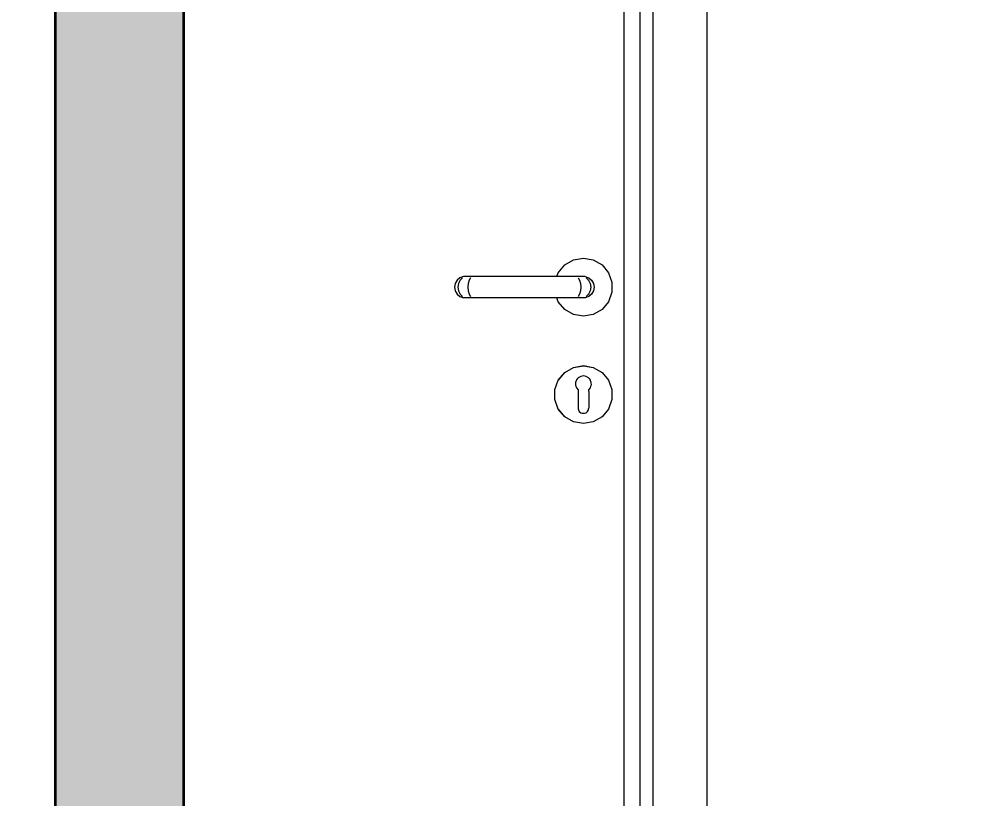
# Model space of a CAD drawing. Header units: millimetres. Extents: x -15634 to 67596, y -3027 to 55843.
# Drawn here: x 3741 to 4643, y 15620 to 16345 of the extents above; entities that cross this region are included whole.
import ezdxf

# ---------------------------------------------------------------- set-up
doc = ezdxf.new("R2010")
doc.units = ezdxf.units.MM
doc.header["$MEASUREMENT"] = 0
doc.set_wipeout_variables(frame=1)
doc.linetypes.add('Wipeout_Contour', pattern=[1000, 0, -1000])
doc.layers.add('Dimensioning - General', color=7, linetype='Continuous')
doc.layers.add('Structural - Bearing', color=7, linetype='Continuous')
for name, color, linetype, lineweight, true_color in [('Dimensioning - General_Pen_No__61', 7, 'Continuous', 20, 0x6a6a6a), ('Dimensioning - General_Pen_No__88', 7, 'Continuous', 20, 0xfd4435), ('Structural - Bearing_Pen_No__82', 7, 'Continuous', 20, 0xaaaaaa)]:
    doc.layers.add(name, color=color, linetype=linetype, lineweight=lineweight, true_color=true_color)
for name, color, linetype, lineweight in [('Structural - Bearing_Pen_No__1', 7, 'Continuous', 13), ('Structural - Bearing_Pen_No__101', 252, 'Continuous', 13), ('Structural - Bearing_Pen_No__7', 7, 'Continuous', 35)]:
    doc.layers.add(name, color=color, linetype=linetype, lineweight=lineweight)
doc.styles.add('GENERATED_STYLE_6', font='calibril.ttf')
doc.dimstyles.new('GENERATED_STYLE__3', dxfattribs={"dimtxt": 195.999997, "dimasz": 106.4, "dimexe": 0.18, "dimexo": 0.0625, "dimgap": 0.09, "dimtad": 1, "dimdec": 0, "dimlfac": 0.1, "dimzin": 0, "dimdsep": 46, "dimtxsty": 'GENERATED_STYLE_6', "dimblk": 'ARROWHEAD_2', "dimblk1": 'ARROWHEAD_2', "dimblk2": 'ARROWHEAD_2', "dimcen": 0.09, "dimse1": 1, "dimse2": 1, "dimclrd": 256, "dimclre": 256, "dimclrt": 256, "dimadec": 0, "dimazin": 0, "dimtfac": 1, "dimtdec": 4, "dimtmove": 0, "dimatfit": 3, "dimfxl": 1, "dimtolj": 1, "dimtzin": 0, "dimarcsym": 0})

# ---------------------------------------------------------------- blocks, each defined once
blk = doc.blocks.new('*D45')
at = {"layer": 'Dimensioning - General_Pen_No__61', "color": 251, "linetype": 'Continuous', "lineweight": 20, "true_color": 0x6a6a6a, "transparency": 16777216}
for p, q in [((27454.43, 17736.02), (27594.43, 17655.19)), ((27629.43, 17695.6), (27419.43, 17695.6)), ((27524.43, 14995.6), (27524.43, 17695.6)), ((27454.43, 15036.02), (27594.43, 14955.19)), ((27629.43, 14995.6), (27419.43, 14995.6))]:
    blk.add_line(p, q, dxfattribs=at)
at = {"layer": 'Dimensioning - General_Pen_No__88', "color": 20, "lineweight": 20, "true_color": 0xfd4435, "transparency": 16777216, "char_height": 196, "attachment_point": 7, "rotation": 90, "style": 'GENERATED_STYLE_6'}
for s, insert in [('\\A1;{\\pql;\\fCalibri Light|b0|i0|c0|p34;20}', (27485.23, 17337.36)), ('\\A1;{\\pql;\\fCalibri Light|b0|i0|c0|p34;270}', (27485.23, 16107.27))]:
    blk.add_mtext(s, dxfattribs=dict(at, insert=insert))
blk = doc.blocks.new('ARROWHEAD_2')
at = {"color": 0, "linetype": 'Continuous', "lineweight": 0}
for p, q in [((-0.3781, -0.655), (0.3781, 0.655)), ((0, 0), (-1, 0))]:
    blk.add_line(p, q, dxfattribs=at)
blk = doc.blocks.new('*D93')
at = {"layer": 'Dimensioning - General_Pen_No__61', "color": 251, "linetype": 'Continuous', "lineweight": 20, "true_color": 0x6a6a6a, "transparency": 16777216}
for p, q in [((28004.43, 17736.02), (28144.43, 17655.19)), ((28179.43, 17695.6), (27969.43, 17695.6)), ((28074.43, 14995.6), (28074.43, 17695.6)), ((28004.43, 15036.02), (28144.43, 14955.19)), ((28179.43, 14995.6), (27969.43, 14995.6))]:
    blk.add_line(p, q, dxfattribs=at)
at = {"layer": 'Dimensioning - General_Pen_No__88', "color": 20, "lineweight": 20, "true_color": 0xfd4435, "transparency": 16777216, "char_height": 196, "attachment_point": 7, "rotation": 90, "style": 'GENERATED_STYLE_6'}
for s, insert in [('\\A1;{\\pql;\\fCalibri Light|b0|i0|c0|p34;20}', (28035.23, 17337.36)), ('\\A1;{\\pql;\\fCalibri Light|b0|i0|c0|p34;270}', (28035.23, 16107.27))]:
    blk.add_mtext(s, dxfattribs=dict(at, insert=insert))
blk = doc.blocks.new('*D125')
at = {"layer": 'Dimensioning - General_Pen_No__61', "color": 251, "linetype": 'Continuous', "lineweight": 20, "true_color": 0x6a6a6a, "transparency": 16777216}
for p, q in [((28554.43, 17936.02), (28694.43, 17855.19)), ((28729.43, 17895.6), (28519.43, 17895.6)), ((28624.43, 14995.6), (28624.43, 17895.6)), ((28554.43, 15036.02), (28694.43, 14955.19)), ((28729.43, 14995.6), (28519.43, 14995.6))]:
    blk.add_line(p, q, dxfattribs=at)
at = {"layer": 'Dimensioning - General_Pen_No__88', "color": 20, "lineweight": 20, "true_color": 0xfd4435, "transparency": 16777216, "insert": (28585.23, 16207.27), "char_height": 196, "attachment_point": 7, "rotation": 90, "style": 'GENERATED_STYLE_6'}
blk.add_mtext('\\A1;{\\pql;\\fCalibri Light|b0|i0|c0|p34;290}', dxfattribs=at)

msp = doc.modelspace()

# ---------------------------------------------------------------- wipeouts: each hides what was drawn before it
at = {"color": 254, "linetype": 'Wipeout_Contour', "lineweight": 0, "ltscale": 66795.729243}
msp.add_wipeout([(2994.37, 14995.6), (3774.37, 14995.6), (3774.37, 17695.6), (2994.37, 17695.6)], dxfattribs=at).dxf.layer = 'Structural - Bearing'
at = {"color": 254, "linetype": 'Wipeout_Contour', "lineweight": 0, "ltscale": 66831.755575}
msp.add_wipeout([(4319.37, 15095.6), (4331.37, 15095.6), (4331.37, 17182.6), (4319.37, 17170.6)], dxfattribs=at).dxf.layer = 'Structural - Bearing'
at = {"color": 254, "linetype": 'Wipeout_Contour', "lineweight": 0, "ltscale": 449604.546184}
msp.add_wipeout([(4241.66, 16105.45), (4268.1, 16105.45), (4271.37, 16104.26), (4274.03, 16102.03), (4275.76, 16099.02), (4276.37, 16095.6), (4275.76, 16092.18), (4274.03, 16089.18), (4271.37, 16086.94), (4268.1, 16085.76), (4241.66, 16085.76), (4242.98, 16082.1), (4249.01, 16074.92), (4257.13, 16070.23), (4266.37, 16068.6), (4275.6, 16070.23), (4283.72, 16074.92), (4289.75, 16082.1), (4292.96, 16090.92), (4292.96, 16100.29), (4289.75, 16109.1), (4283.72, 16116.29), (4275.6, 16120.98), (4266.37, 16122.6), (4257.13, 16120.98), (4249.01, 16116.29), (4242.98, 16109.1)], dxfattribs=at).dxf.layer = 'Structural - Bearing'
at = {"color": 254, "linetype": 'Wipeout_Contour', "lineweight": 0, "ltscale": 115966.817588}
msp.add_wipeout([(4259.95, 16009.39), (4260.93, 16010.53), (4257.17, 16020.88), (4249.08, 16016.21), (4259, 16004.39), (4258.98, 16004.44), (4259.04, 16007)], dxfattribs=at).dxf.layer = 'Structural - Bearing'
at = {"color": 254, "linetype": 'Wipeout_Contour', "lineweight": 0, "ltscale": 82688.003565}
msp.add_wipeout([(4257.17, 15970.33), (4261.51, 15982.27), (4261.37, 15983.1), (4261.37, 15989.65), (4249.08, 15975)], dxfattribs=at).dxf.layer = 'Structural - Bearing'

# ---------------------------------------------------------------- next in the draw order: linework, layer by layer
at = {"layer": 'Structural - Bearing_Pen_No__1', "color": 7, "linetype": 'Continuous', "lineweight": 13}
msp.add_line((3774.37, 14995.6), (3774.37, 17895.6), dxfattribs=at)

# ---------------------------------------------------------------- next in the draw order: wipeouts: each hides what was drawn before it
at = {"color": 254, "linetype": 'Wipeout_Contour', "lineweight": 0, "ltscale": 66924.21519}
msp.add_wipeout([(4381.37, 15095.6), (4381.37, 17232.6), (4331.37, 17182.6), (4331.37, 15095.6)], dxfattribs=at).dxf.layer = 'Structural - Bearing'
at = {"color": 254, "linetype": 'Wipeout_Contour', "lineweight": 0, "ltscale": 66777.020053}
msp.add_wipeout([(4304.37, 17155.6), (4304.37, 15095.6), (4319.37, 15095.6), (4319.37, 17155.6)], dxfattribs=at).dxf.layer = 'Structural - Bearing'
at = {"color": 254, "linetype": 'Wipeout_Contour', "lineweight": 0, "ltscale": 66643.790632}
msp.add_wipeout([(4265.91, 16105.45), (4268.84, 16104.26), (4271.37, 16104.26), (4268.1, 16105.45)], dxfattribs=at).dxf.layer = 'Structural - Bearing'
at = {"color": 254, "linetype": 'Wipeout_Contour', "lineweight": 0, "ltscale": 66607.546402}
msp.add_wipeout([(4273.32, 16095.6), (4272.78, 16092.18), (4275.76, 16092.18), (4276.37, 16095.6)], dxfattribs=at).dxf.layer = 'Structural - Bearing'
at = {"color": 254, "linetype": 'Wipeout_Contour', "lineweight": 0, "ltscale": 99365.764033}
msp.add_wipeout([(4259.79, 16002.02), (4259, 16004.39), (4249.08, 16016.21), (4243.07, 16009.05), (4261.37, 15998.49), (4261.37, 16000)], dxfattribs=at).dxf.layer = 'Structural - Bearing'

# ---------------------------------------------------------------- next in the draw order: wipeouts: each hides what was drawn before it
at = {"color": 254, "linetype": 'Wipeout_Contour', "lineweight": 0, "ltscale": 66640.055933}
msp.add_wipeout([(4268.84, 16104.26), (4271.23, 16102.03), (4274.03, 16102.03), (4271.37, 16104.26)], dxfattribs=at).dxf.layer = 'Structural - Bearing'
at = {"color": 254, "linetype": 'Wipeout_Contour', "lineweight": 0, "ltscale": 66593.988125}
msp.add_wipeout([(4272.78, 16092.18), (4271.23, 16089.18), (4274.03, 16089.18), (4275.76, 16092.18)], dxfattribs=at).dxf.layer = 'Structural - Bearing'
at = {"color": 254, "linetype": 'Wipeout_Contour', "lineweight": 0, "ltscale": 66294.374455}
msp.add_wipeout([(4249.01, 16016.29), (4249.08, 16016.21), (4257.17, 16020.88), (4257.13, 16020.98)], dxfattribs=at).dxf.layer = 'Structural - Bearing'

# ---------------------------------------------------------------- next in the draw order: wipeouts: each hides what was drawn before it
at = {"color": 254, "linetype": 'Wipeout_Contour', "lineweight": 0, "ltscale": 66632.061479}
msp.add_wipeout([(4271.23, 16102.03), (4272.78, 16099.02), (4275.76, 16099.02), (4274.03, 16102.03)], dxfattribs=at).dxf.layer = 'Structural - Bearing'
at = {"color": 254, "linetype": 'Wipeout_Contour', "lineweight": 0, "ltscale": 66581.722357}
msp.add_wipeout([(4271.23, 16089.18), (4268.84, 16086.94), (4271.37, 16086.94), (4274.03, 16089.18)], dxfattribs=at).dxf.layer = 'Structural - Bearing'
at = {"color": 254, "linetype": 'Wipeout_Contour', "lineweight": 0, "ltscale": 99435.60059}
msp.add_wipeout([(4261.62, 16011.33), (4263.85, 16012.59), (4266.37, 16013.03), (4266.37, 16022.5), (4257.17, 16020.88), (4260.93, 16010.53)], dxfattribs=at).dxf.layer = 'Structural - Bearing'

# ---------------------------------------------------------------- next in the draw order: wipeouts: each hides what was drawn before it
at = {"color": 254, "linetype": 'Wipeout_Contour', "lineweight": 0, "ltscale": 66639.137406}
msp.add_wipeout([(4265.91, 16105.45), (4259.77, 16105.45), (4261.46, 16104.26), (4268.84, 16104.26)], dxfattribs=at).dxf.layer = 'Structural - Bearing'
at = {"color": 254, "linetype": 'Wipeout_Contour', "lineweight": 0, "ltscale": 66620.76892}
msp.add_wipeout([(4272.78, 16099.02), (4273.32, 16095.6), (4276.37, 16095.6), (4275.76, 16099.02)], dxfattribs=at).dxf.layer = 'Structural - Bearing'
at = {"color": 254, "linetype": 'Wipeout_Contour', "lineweight": 0, "ltscale": 66572.230911}
msp.add_wipeout([(4268.84, 16086.94), (4265.91, 16085.76), (4268.1, 16085.76), (4271.37, 16086.94)], dxfattribs=at).dxf.layer = 'Structural - Bearing'
at = {"color": 254, "linetype": 'Wipeout_Contour', "lineweight": 0, "ltscale": 66315.461132}
msp.add_wipeout([(4257.13, 16020.98), (4257.17, 16020.88), (4266.37, 16022.5), (4266.37, 16022.6)], dxfattribs=at).dxf.layer = 'Structural - Bearing'
at = {"color": 254, "linetype": 'Wipeout_Contour', "lineweight": 0, "ltscale": 66224.407832}
msp.add_wipeout([(4261.37, 15996.49), (4261.37, 15998.49), (4243.07, 16009.05), (4239.88, 16000.28)], dxfattribs=at).dxf.layer = 'Structural - Bearing'

# ---------------------------------------------------------------- next in the draw order: wipeouts: each hides what was drawn before it
at = {"color": 254, "linetype": 'Wipeout_Contour', "lineweight": 0, "ltscale": 66634.661775}
msp.add_wipeout([(4268.84, 16104.26), (4261.46, 16104.26), (4262.83, 16102.03), (4271.23, 16102.03)], dxfattribs=at).dxf.layer = 'Structural - Bearing'
at = {"color": 254, "linetype": 'Wipeout_Contour', "lineweight": 0, "ltscale": 66601.301914}
msp.add_wipeout([(4273.32, 16095.6), (4264.04, 16095.6), (4263.73, 16092.18), (4272.78, 16092.18)], dxfattribs=at).dxf.layer = 'Structural - Bearing'
at = {"color": 254, "linetype": 'Wipeout_Contour', "lineweight": 0, "ltscale": 99447.194348}
msp.add_wipeout([(4268.89, 16012.59), (4271.11, 16011.33), (4271.8, 16010.53), (4275.57, 16020.88), (4266.37, 16022.5), (4266.37, 16013.03)], dxfattribs=at).dxf.layer = 'Structural - Bearing'
at = {"color": 254, "linetype": 'Wipeout_Contour', "lineweight": 0, "ltscale": 66264.223261}
msp.add_wipeout([(4242.98, 16009.1), (4243.07, 16009.05), (4249.08, 16016.21), (4249.01, 16016.29)], dxfattribs=at).dxf.layer = 'Structural - Bearing'
at = {"color": 254, "linetype": 'Wipeout_Contour', "lineweight": 0, "ltscale": 66164.8452}
msp.add_wipeout([(4261.37, 15989.65), (4261.37, 15992.72), (4243.07, 15982.15), (4249.08, 15975)], dxfattribs=at).dxf.layer = 'Structural - Bearing'

# ---------------------------------------------------------------- next in the draw order: wipeouts: each hides what was drawn before it
at = {"color": 254, "linetype": 'Wipeout_Contour', "lineweight": 0, "ltscale": 66626.114945}
msp.add_wipeout([(4271.23, 16102.03), (4262.83, 16102.03), (4263.73, 16099.02), (4272.78, 16099.02)], dxfattribs=at).dxf.layer = 'Structural - Bearing'
at = {"color": 254, "linetype": 'Wipeout_Contour', "lineweight": 0, "ltscale": 66588.038222}
msp.add_wipeout([(4272.78, 16092.18), (4263.73, 16092.18), (4262.83, 16089.18), (4271.23, 16089.18)], dxfattribs=at).dxf.layer = 'Structural - Bearing'
at = {"color": 254, "linetype": 'Wipeout_Contour', "lineweight": 0, "ltscale": 66324.950762}
msp.add_wipeout([(4266.37, 16022.6), (4266.37, 16022.5), (4275.57, 16020.88), (4275.6, 16020.98)], dxfattribs=at).dxf.layer = 'Structural - Bearing'
at = {"color": 254, "linetype": 'Wipeout_Contour', "lineweight": 0, "ltscale": 66183.135601}
msp.add_wipeout([(4261.37, 15992.72), (4261.37, 15994.72), (4239.88, 15990.93), (4243.07, 15982.15)], dxfattribs=at).dxf.layer = 'Structural - Bearing'

# ---------------------------------------------------------------- next in the draw order: wipeouts: each hides what was drawn before it
at = {"color": 254, "linetype": 'Wipeout_Contour', "lineweight": 0, "ltscale": 66631.174173}
msp.add_wipeout([(4259.77, 16105.45), (4251.6, 16105.45), (4252.03, 16104.26), (4261.46, 16104.26)], dxfattribs=at).dxf.layer = 'Structural - Bearing'
at = {"color": 254, "linetype": 'Wipeout_Contour', "lineweight": 0, "ltscale": 66614.52566}
msp.add_wipeout([(4272.78, 16099.02), (4263.73, 16099.02), (4264.04, 16095.6), (4273.32, 16095.6)], dxfattribs=at).dxf.layer = 'Structural - Bearing'
at = {"color": 254, "linetype": 'Wipeout_Contour', "lineweight": 0, "ltscale": 66576.323506}
msp.add_wipeout([(4271.23, 16089.18), (4262.83, 16089.18), (4261.46, 16086.94), (4268.84, 16086.94)], dxfattribs=at).dxf.layer = 'Structural - Bearing'
at = {"color": 254, "linetype": 'Wipeout_Contour', "lineweight": 0, "ltscale": 115998.765141}
msp.add_wipeout([(4272.78, 16009.39), (4273.7, 16007), (4273.76, 16004.44), (4273.74, 16004.39), (4283.66, 16016.21), (4275.57, 16020.88), (4271.8, 16010.53)], dxfattribs=at).dxf.layer = 'Structural - Bearing'
at = {"color": 254, "linetype": 'Wipeout_Contour', "lineweight": 0, "ltscale": 66202.990567}
msp.add_wipeout([(4261.37, 15994.72), (4261.37, 15996.49), (4239.88, 16000.28), (4239.88, 15990.93)], dxfattribs=at).dxf.layer = 'Structural - Bearing'
at = {"color": 254, "linetype": 'Wipeout_Contour', "lineweight": 0, "ltscale": 132290.213022}
msp.add_wipeout([(4261.67, 15981.39), (4261.51, 15982.27), (4257.17, 15970.33), (4266.37, 15968.7), (4266.37, 15978.18), (4265.5, 15978.18), (4263.87, 15978.77), (4262.54, 15979.89)], dxfattribs=at).dxf.layer = 'Structural - Bearing'

# ---------------------------------------------------------------- next in the draw order: wipeouts: each hides what was drawn before it
at = {"color": 254, "linetype": 'Wipeout_Contour', "lineweight": 0, "ltscale": 66625.536047}
msp.add_wipeout([(4261.46, 16104.26), (4252.03, 16104.26), (4252.38, 16102.03), (4262.83, 16102.03)], dxfattribs=at).dxf.layer = 'Structural - Bearing'
at = {"color": 254, "linetype": 'Wipeout_Contour', "lineweight": 0, "ltscale": 66590.849803}
msp.add_wipeout([(4252.68, 16095.6), (4252.6, 16092.18), (4263.73, 16092.18), (4264.04, 16095.6)], dxfattribs=at).dxf.layer = 'Structural - Bearing'
at = {"color": 254, "linetype": 'Wipeout_Contour', "lineweight": 0, "ltscale": 66567.572701}
msp.add_wipeout([(4268.84, 16086.94), (4261.46, 16086.94), (4259.77, 16085.76), (4265.91, 16085.76)], dxfattribs=at).dxf.layer = 'Structural - Bearing'
at = {"color": 254, "linetype": 'Wipeout_Contour', "lineweight": 0, "ltscale": 66321.700077}
msp.add_wipeout([(4275.6, 16020.98), (4275.57, 16020.88), (4283.66, 16016.21), (4283.72, 16016.29)], dxfattribs=at).dxf.layer = 'Structural - Bearing'
at = {"color": 254, "linetype": 'Wipeout_Contour', "lineweight": 0, "ltscale": 66228.634942}
msp.add_wipeout([(4239.78, 16000.29), (4239.88, 16000.28), (4243.07, 16009.05), (4242.98, 16009.1)], dxfattribs=at).dxf.layer = 'Structural - Bearing'
at = {"color": 254, "linetype": 'Wipeout_Contour', "lineweight": 0, "ltscale": 132304.211377}
msp.add_wipeout([(4267.24, 15978.18), (4266.37, 15978.18), (4266.37, 15968.7), (4275.57, 15970.33), (4271.22, 15982.27), (4271.07, 15981.39), (4270.2, 15979.89), (4268.87, 15978.77)], dxfattribs=at).dxf.layer = 'Structural - Bearing'
at = {"color": 254, "linetype": 'Wipeout_Contour', "lineweight": 0, "ltscale": 66116.678589}
msp.add_wipeout([(4257.13, 15970.23), (4257.17, 15970.33), (4249.08, 15975), (4249.01, 15974.92)], dxfattribs=at).dxf.layer = 'Structural - Bearing'

# ---------------------------------------------------------------- next in the draw order: wipeouts: each hides what was drawn before it
at = {"color": 254, "linetype": 'Wipeout_Contour', "lineweight": 0, "ltscale": 66616.12519}
msp.add_wipeout([(4252.38, 16102.03), (4252.6, 16099.02), (4263.73, 16099.02), (4262.83, 16102.03)], dxfattribs=at).dxf.layer = 'Structural - Bearing'
at = {"color": 254, "linetype": 'Wipeout_Contour', "lineweight": 0, "ltscale": 66578.04281}
msp.add_wipeout([(4252.38, 16089.18), (4262.83, 16089.18), (4263.73, 16092.18), (4252.6, 16092.18)], dxfattribs=at).dxf.layer = 'Structural - Bearing'
at = {"color": 254, "linetype": 'Wipeout_Contour', "lineweight": 0, "ltscale": 99399.577041}
msp.add_wipeout([(4272.95, 16002.02), (4271.37, 16000), (4271.37, 15998.49), (4289.66, 16009.05), (4283.66, 16016.21), (4273.74, 16004.39)], dxfattribs=at).dxf.layer = 'Structural - Bearing'
at = {"color": 254, "linetype": 'Wipeout_Contour', "lineweight": 0, "ltscale": 82709.917186}
msp.add_wipeout([(4283.66, 15975), (4271.37, 15989.65), (4271.37, 15983.1), (4271.22, 15982.27), (4275.57, 15970.33)], dxfattribs=at).dxf.layer = 'Structural - Bearing'
at = {"color": 254, "linetype": 'Wipeout_Contour', "lineweight": 0, "ltscale": 66132.320425}
msp.add_wipeout([(4249.01, 15974.92), (4249.08, 15975), (4243.07, 15982.15), (4242.98, 15982.1)], dxfattribs=at).dxf.layer = 'Structural - Bearing'
at = {"color": 254, "linetype": 'Wipeout_Contour', "lineweight": 0, "ltscale": 66113.417969}
msp.add_wipeout([(4266.37, 15968.6), (4266.37, 15968.7), (4257.17, 15970.33), (4257.13, 15970.23)], dxfattribs=at).dxf.layer = 'Structural - Bearing'

# ---------------------------------------------------------------- next in the draw order: wipeouts: each hides what was drawn before it
at = {"color": 254, "linetype": 'Wipeout_Contour', "lineweight": 0, "ltscale": 66585.716401}
msp.add_wipeout([(4251.6, 16105.45), (4171.14, 16105.45), (4170.71, 16104.26), (4252.03, 16104.26)], dxfattribs=at).dxf.layer = 'Structural - Bearing'
at = {"color": 254, "linetype": 'Wipeout_Contour', "lineweight": 0, "ltscale": 66604.075601}
msp.add_wipeout([(4263.73, 16099.02), (4252.6, 16099.02), (4252.68, 16095.6), (4264.04, 16095.6)], dxfattribs=at).dxf.layer = 'Structural - Bearing'
at = {"color": 254, "linetype": 'Wipeout_Contour', "lineweight": 0, "ltscale": 66567.189845}
msp.add_wipeout([(4262.83, 16089.18), (4252.38, 16089.18), (4252.03, 16086.94), (4261.46, 16086.94)], dxfattribs=at).dxf.layer = 'Structural - Bearing'
at = {"color": 254, "linetype": 'Wipeout_Contour', "lineweight": 0, "ltscale": 66306.101535}
msp.add_wipeout([(4283.72, 16016.29), (4283.66, 16016.21), (4289.66, 16009.05), (4289.75, 16009.1)], dxfattribs=at).dxf.layer = 'Structural - Bearing'
at = {"color": 254, "linetype": 'Wipeout_Contour', "lineweight": 0, "ltscale": 66158.449398}
msp.add_wipeout([(4242.98, 15982.1), (4243.07, 15982.15), (4239.88, 15990.93), (4239.78, 15990.92)], dxfattribs=at).dxf.layer = 'Structural - Bearing'
at = {"color": 254, "linetype": 'Wipeout_Contour', "lineweight": 0, "ltscale": 66122.935749}
msp.add_wipeout([(4275.6, 15970.23), (4275.57, 15970.33), (4266.37, 15968.7), (4266.37, 15968.6)], dxfattribs=at).dxf.layer = 'Structural - Bearing'

# ---------------------------------------------------------------- next in the draw order: wipeouts: each hides what was drawn before it
at = {"color": 254, "linetype": 'Wipeout_Contour', "lineweight": 0, "ltscale": 66579.102105}
msp.add_wipeout([(4252.03, 16104.26), (4170.71, 16104.26), (4170.36, 16102.03), (4252.38, 16102.03)], dxfattribs=at).dxf.layer = 'Structural - Bearing'
at = {"color": 254, "linetype": 'Wipeout_Contour', "lineweight": 0, "ltscale": 66543.294698}
msp.add_wipeout([(4252.68, 16095.6), (4170.05, 16095.6), (4170.13, 16092.18), (4252.6, 16092.18)], dxfattribs=at).dxf.layer = 'Structural - Bearing'
at = {"color": 254, "linetype": 'Wipeout_Contour', "lineweight": 0, "ltscale": 66559.600946}
msp.add_wipeout([(4261.46, 16086.94), (4252.03, 16086.94), (4251.6, 16085.76), (4259.77, 16085.76)], dxfattribs=at).dxf.layer = 'Structural - Bearing'
at = {"color": 254, "linetype": 'Wipeout_Contour', "lineweight": 0, "ltscale": 66255.286805}
msp.add_wipeout([(4271.37, 15998.49), (4271.37, 15996.49), (4292.86, 16000.28), (4289.66, 16009.05)], dxfattribs=at).dxf.layer = 'Structural - Bearing'
at = {"color": 254, "linetype": 'Wipeout_Contour', "lineweight": 0, "ltscale": 66191.901369}
msp.add_wipeout([(4239.78, 15990.92), (4239.88, 15990.93), (4239.88, 16000.28), (4239.78, 16000.29)], dxfattribs=at).dxf.layer = 'Structural - Bearing'

# ---------------------------------------------------------------- next in the draw order: wipeouts: each hides what was drawn before it
at = {"color": 254, "linetype": 'Wipeout_Contour', "lineweight": 0, "ltscale": 66568.96573}
msp.add_wipeout([(4170.13, 16099.02), (4252.6, 16099.02), (4252.38, 16102.03), (4170.36, 16102.03)], dxfattribs=at).dxf.layer = 'Structural - Bearing'
at = {"color": 254, "linetype": 'Wipeout_Contour', "lineweight": 0, "ltscale": 66530.85639}
msp.add_wipeout([(4170.13, 16092.18), (4170.36, 16089.18), (4252.38, 16089.18), (4252.6, 16092.18)], dxfattribs=at).dxf.layer = 'Structural - Bearing'
at = {"color": 254, "linetype": 'Wipeout_Contour', "lineweight": 0, "ltscale": 66280.028963}
msp.add_wipeout([(4289.75, 16009.1), (4289.66, 16009.05), (4292.86, 16000.28), (4292.96, 16000.29)], dxfattribs=at).dxf.layer = 'Structural - Bearing'

# ---------------------------------------------------------------- next in the draw order: wipeouts: each hides what was drawn before it
at = {"color": 254, "linetype": 'Wipeout_Contour', "lineweight": 0, "ltscale": 66540.350223}
msp.add_wipeout([(4171.14, 16105.45), (4162.97, 16105.45), (4161.28, 16104.26), (4170.71, 16104.26)], dxfattribs=at).dxf.layer = 'Structural - Bearing'
at = {"color": 254, "linetype": 'Wipeout_Contour', "lineweight": 0, "ltscale": 66556.529933}
msp.add_wipeout([(4252.6, 16099.02), (4170.13, 16099.02), (4170.05, 16095.6), (4252.68, 16095.6)], dxfattribs=at).dxf.layer = 'Structural - Bearing'
at = {"color": 254, "linetype": 'Wipeout_Contour', "lineweight": 0, "ltscale": 66520.715207}
msp.add_wipeout([(4252.38, 16089.18), (4170.36, 16089.18), (4170.71, 16086.94), (4252.03, 16086.94)], dxfattribs=at).dxf.layer = 'Structural - Bearing'
at = {"color": 254, "linetype": 'Wipeout_Contour', "lineweight": 0, "ltscale": 66235.45329}
msp.add_wipeout([(4271.37, 15996.49), (4271.37, 15994.72), (4292.86, 15990.93), (4292.86, 16000.28)], dxfattribs=at).dxf.layer = 'Structural - Bearing'

# ---------------------------------------------------------------- next in the draw order: wipeouts: each hides what was drawn before it
at = {"color": 254, "linetype": 'Wipeout_Contour', "lineweight": 0, "ltscale": 66532.773258}
msp.add_wipeout([(4170.71, 16104.26), (4161.28, 16104.26), (4159.9, 16102.03), (4170.36, 16102.03)], dxfattribs=at).dxf.layer = 'Structural - Bearing'
at = {"color": 254, "linetype": 'Wipeout_Contour', "lineweight": 0, "ltscale": 66495.860466}
msp.add_wipeout([(4158.69, 16095.6), (4159, 16092.18), (4170.13, 16092.18), (4170.05, 16095.6)], dxfattribs=at).dxf.layer = 'Structural - Bearing'
at = {"color": 254, "linetype": 'Wipeout_Contour', "lineweight": 0, "ltscale": 66514.094265}
msp.add_wipeout([(4252.03, 16086.94), (4170.71, 16086.94), (4171.14, 16085.76), (4251.6, 16085.76)], dxfattribs=at).dxf.layer = 'Structural - Bearing'
at = {"color": 254, "linetype": 'Wipeout_Contour', "lineweight": 0, "ltscale": 66214.041549}
msp.add_wipeout([(4271.37, 15994.72), (4271.37, 15992.72), (4289.66, 15982.15), (4292.86, 15990.93)], dxfattribs=at).dxf.layer = 'Structural - Bearing'

# ---------------------------------------------------------------- next in the draw order: wipeouts: each hides what was drawn before it
at = {"color": 254, "linetype": 'Wipeout_Contour', "lineweight": 0, "ltscale": 66521.921638}
msp.add_wipeout([(4159.9, 16102.03), (4159, 16099.02), (4170.13, 16099.02), (4170.36, 16102.03)], dxfattribs=at).dxf.layer = 'Structural - Bearing'
at = {"color": 254, "linetype": 'Wipeout_Contour', "lineweight": 0, "ltscale": 66483.785395}
msp.add_wipeout([(4159, 16092.18), (4159.9, 16089.18), (4170.36, 16089.18), (4170.13, 16092.18)], dxfattribs=at).dxf.layer = 'Structural - Bearing'
at = {"color": 254, "linetype": 'Wipeout_Contour', "lineweight": 0, "ltscale": 66191.109627}
msp.add_wipeout([(4271.37, 15992.72), (4271.37, 15989.65), (4283.66, 15975), (4289.66, 15982.15)], dxfattribs=at).dxf.layer = 'Structural - Bearing'

# ---------------------------------------------------------------- next in the draw order: wipeouts: each hides what was drawn before it
at = {"color": 254, "linetype": 'Wipeout_Contour', "lineweight": 0, "ltscale": 66532.556293}
msp.add_wipeout([(4162.97, 16105.45), (4156.82, 16105.45), (4153.89, 16104.26), (4161.28, 16104.26)], dxfattribs=at).dxf.layer = 'Structural - Bearing'
at = {"color": 254, "linetype": 'Wipeout_Contour', "lineweight": 0, "ltscale": 66509.105115}
msp.add_wipeout([(4159, 16099.02), (4158.69, 16095.6), (4170.05, 16095.6), (4170.13, 16099.02)], dxfattribs=at).dxf.layer = 'Structural - Bearing'
at = {"color": 254, "linetype": 'Wipeout_Contour', "lineweight": 0, "ltscale": 66474.345745}
msp.add_wipeout([(4170.36, 16089.18), (4159.9, 16089.18), (4161.28, 16086.94), (4170.71, 16086.94)], dxfattribs=at).dxf.layer = 'Structural - Bearing'
at = {"color": 254, "linetype": 'Wipeout_Contour', "lineweight": 0, "ltscale": 66246.619862}
msp.add_wipeout([(4292.96, 16000.29), (4292.86, 16000.28), (4292.86, 15990.93), (4292.96, 15990.92)], dxfattribs=at).dxf.layer = 'Structural - Bearing'
at = {"color": 254, "linetype": 'Wipeout_Contour', "lineweight": 0, "ltscale": 66144.075395}
msp.add_wipeout([(4283.72, 15974.92), (4283.66, 15975), (4275.57, 15970.33), (4275.6, 15970.23)], dxfattribs=at).dxf.layer = 'Structural - Bearing'

# ---------------------------------------------------------------- next in the draw order: wipeouts: each hides what was drawn before it
at = {"color": 254, "linetype": 'Wipeout_Contour', "lineweight": 0, "ltscale": 66523.847443}
msp.add_wipeout([(4161.28, 16104.26), (4153.89, 16104.26), (4151.51, 16102.03), (4159.9, 16102.03)], dxfattribs=at).dxf.layer = 'Structural - Bearing'
at = {"color": 254, "linetype": 'Wipeout_Contour', "lineweight": 0, "ltscale": 66485.644909}
msp.add_wipeout([(4158.69, 16095.6), (4149.41, 16095.6), (4149.95, 16092.18), (4159, 16092.18)], dxfattribs=at).dxf.layer = 'Structural - Bearing'
at = {"color": 254, "linetype": 'Wipeout_Contour', "lineweight": 0, "ltscale": 66468.679264}
msp.add_wipeout([(4170.71, 16086.94), (4161.28, 16086.94), (4162.97, 16085.76), (4171.14, 16085.76)], dxfattribs=at).dxf.layer = 'Structural - Bearing'
at = {"color": 254, "linetype": 'Wipeout_Contour', "lineweight": 0, "ltscale": 447025.18668}
msp.add_wipeout([(4258.98, 16004.44), (4259.79, 16002.02), (4261.37, 16000), (4261.37, 15983.1), (4261.67, 15981.39), (4262.54, 15979.89), (4263.87, 15978.77), (4265.5, 15978.18), (4267.24, 15978.18), (4268.87, 15978.77), (4270.2, 15979.89), (4271.07, 15981.39), (4271.37, 15983.1), (4271.37, 16000), (4272.95, 16002.02), (4273.74, 16004.39), (4273.76, 16004.44), (4273.7, 16007), (4272.78, 16009.39), (4271.8, 16010.53), (4271.11, 16011.33), (4268.89, 16012.59), (4266.37, 16013.03), (4263.85, 16012.59), (4261.62, 16011.33), (4259.95, 16009.39), (4259.04, 16007)], dxfattribs=at).dxf.layer = 'Structural - Bearing'
at = {"color": 254, "linetype": 'Wipeout_Contour', "lineweight": 0, "ltscale": 66209.896263}
msp.add_wipeout([(4292.96, 15990.92), (4292.86, 15990.93), (4289.66, 15982.15), (4289.75, 15982.1)], dxfattribs=at).dxf.layer = 'Structural - Bearing'

# ---------------------------------------------------------------- next in the draw order: wipeouts: each hides what was drawn before it
at = {"color": 254, "linetype": 'Wipeout_Contour', "lineweight": 0, "ltscale": 66512.155479}
msp.add_wipeout([(4159.9, 16102.03), (4151.51, 16102.03), (4149.95, 16099.02), (4159, 16099.02)], dxfattribs=at).dxf.layer = 'Structural - Bearing'
at = {"color": 254, "linetype": 'Wipeout_Contour', "lineweight": 0, "ltscale": 66474.01369}
msp.add_wipeout([(4159, 16092.18), (4149.95, 16092.18), (4151.51, 16089.18), (4159.9, 16089.18)], dxfattribs=at).dxf.layer = 'Structural - Bearing'
at = {"color": 254, "linetype": 'Wipeout_Contour', "lineweight": 0, "ltscale": 66174.279635}
msp.add_wipeout([(4289.75, 15982.1), (4289.66, 15982.15), (4283.66, 15975), (4283.72, 15974.92)], dxfattribs=at).dxf.layer = 'Structural - Bearing'

# ---------------------------------------------------------------- next in the draw order: wipeouts: each hides what was drawn before it
at = {"color": 254, "linetype": 'Wipeout_Contour', "lineweight": 0, "ltscale": 66528.013431}
msp.add_wipeout([(4154.63, 16105.45), (4151.37, 16104.26), (4153.89, 16104.26), (4156.82, 16105.45)], dxfattribs=at).dxf.layer = 'Structural - Bearing'
at = {"color": 254, "linetype": 'Wipeout_Contour', "lineweight": 0, "ltscale": 66498.891572}
msp.add_wipeout([(4159, 16099.02), (4149.95, 16099.02), (4149.41, 16095.6), (4158.69, 16095.6)], dxfattribs=at).dxf.layer = 'Structural - Bearing'
at = {"color": 254, "linetype": 'Wipeout_Contour', "lineweight": 0, "ltscale": 66465.412146}
msp.add_wipeout([(4159.9, 16089.18), (4151.51, 16089.18), (4153.89, 16086.94), (4161.28, 16086.94)], dxfattribs=at).dxf.layer = 'Structural - Bearing'

# ---------------------------------------------------------------- next in the draw order: wipeouts: each hides what was drawn before it
at = {"color": 254, "linetype": 'Wipeout_Contour', "lineweight": 0, "ltscale": 66518.586373}
msp.add_wipeout([(4151.37, 16104.26), (4148.71, 16102.03), (4151.51, 16102.03), (4153.89, 16104.26)], dxfattribs=at).dxf.layer = 'Structural - Bearing'
at = {"color": 254, "linetype": 'Wipeout_Contour', "lineweight": 0, "ltscale": 66479.561202}
msp.add_wipeout([(4149.41, 16095.6), (4146.37, 16095.6), (4146.97, 16092.18), (4149.95, 16092.18)], dxfattribs=at).dxf.layer = 'Structural - Bearing'
at = {"color": 254, "linetype": 'Wipeout_Contour', "lineweight": 0, "ltscale": 66460.876969}
msp.add_wipeout([(4161.28, 16086.94), (4153.89, 16086.94), (4156.82, 16085.76), (4162.97, 16085.76)], dxfattribs=at).dxf.layer = 'Structural - Bearing'

# ---------------------------------------------------------------- next in the draw order: wipeouts: each hides what was drawn before it
at = {"color": 254, "linetype": 'Wipeout_Contour', "lineweight": 0, "ltscale": 66506.359852}
msp.add_wipeout([(4148.71, 16102.03), (4146.97, 16099.02), (4149.95, 16099.02), (4151.51, 16102.03)], dxfattribs=at).dxf.layer = 'Structural - Bearing'
at = {"color": 254, "linetype": 'Wipeout_Contour', "lineweight": 0, "ltscale": 66468.214766}
msp.add_wipeout([(4149.95, 16092.18), (4146.97, 16092.18), (4148.71, 16089.18), (4151.51, 16089.18)], dxfattribs=at).dxf.layer = 'Structural - Bearing'

# ---------------------------------------------------------------- next in the draw order: wipeouts: each hides what was drawn before it
at = {"color": 254, "linetype": 'Wipeout_Contour', "lineweight": 0, "ltscale": 66492.809065}
msp.add_wipeout([(4146.97, 16099.02), (4146.37, 16095.6), (4149.41, 16095.6), (4149.95, 16099.02)], dxfattribs=at).dxf.layer = 'Structural - Bearing'
at = {"color": 254, "linetype": 'Wipeout_Contour', "lineweight": 0, "ltscale": 66460.146484}
msp.add_wipeout([(4148.71, 16089.18), (4151.37, 16086.94), (4153.89, 16086.94), (4151.51, 16089.18)], dxfattribs=at).dxf.layer = 'Structural - Bearing'

# ---------------------------------------------------------------- next in the draw order: wipeouts: each hides what was drawn before it
at = {"color": 254, "linetype": 'Wipeout_Contour', "lineweight": 0, "ltscale": 66456.329225}
msp.add_wipeout([(4151.37, 16086.94), (4154.63, 16085.76), (4156.82, 16085.76), (4153.89, 16086.94)], dxfattribs=at).dxf.layer = 'Structural - Bearing'

# ---------------------------------------------------------------- next in the draw order: wipeouts: each hides what was drawn before it
at = {"color": 254, "linetype": 'Wipeout_Contour', "lineweight": 0, "ltscale": 134680.569723}
msp.add_wipeout([(3894.37, 15095.6), (3894.37, 14995.6), (5194.37, 14995.6), (5194.37, 17695.6), (3894.37, 17695.6), (3894.37, 17232.6), (4381.37, 17232.6), (4381.37, 15095.6)], dxfattribs=at).dxf.layer = 'Structural - Bearing'

# ---------------------------------------------------------------- next in the draw order: hatches: boundary and pattern name
at = {"layer": 'Structural - Bearing_Pen_No__101', "linetype": 'Continuous', "lineweight": 13}
msp.add_hatch(color=252, dxfattribs=at).paths.add_polyline_path([(3774.37, 14995.6), (3894.37, 14995.6), (3894.37, 17895.6), (3774.37, 17895.6)])

# ---------------------------------------------------------------- next in the draw order: linework, layer by layer
at = {"layer": 'Structural - Bearing_Pen_No__1', "color": 7, "linetype": 'Continuous', "lineweight": 13}
msp.add_line((3894.37, 14995.6), (3894.37, 17895.6), dxfattribs=at)
at = {"layer": 'Structural - Bearing_Pen_No__7', "color": 7, "linetype": 'Continuous', "lineweight": 35, "flags": 128}
msp.add_lwpolyline([(3774.37, 14995.6), (3894.37, 14995.6), (3894.37, 17895.6), (3774.37, 17895.6)], close=True, dxfattribs=at)
at = {"layer": 'Structural - Bearing_Pen_No__82', "color": 253, "linetype": 'Continuous', "lineweight": 20, "true_color": 0xaaaaaa}
for p, q in [((4381.37, 17232.6), (4381.37, 15095.6)), ((4331.37, 15095.6), (4331.37, 17182.6)), ((4319.37, 15095.6), (4319.37, 17170.6)), ((4304.37, 15095.6), (4304.37, 17155.6)), ((4249.01, 16116.29), (4257.13, 16120.98)), ((4257.13, 16120.98), (4266.37, 16122.6)), ((4266.37, 16122.6), (4275.6, 16120.98)), ((4275.6, 16120.98), (4283.72, 16116.29)), ((4242.98, 16109.1), (4249.01, 16116.29)), ((4283.72, 16116.29), (4289.75, 16109.1)), ((4151.37, 16104.26), (4148.71, 16102.03)), ((4154.63, 16105.45), (4151.37, 16104.26)), ((4153.89, 16104.26), (4151.51, 16102.03)), ((4156.82, 16105.45), (4154.63, 16105.45)), ((4162.97, 16105.45), (4156.82, 16105.45)), ((4161.28, 16104.26), (4159.9, 16102.03)), ((4171.14, 16105.45), (4162.97, 16105.45)), ((4251.6, 16105.45), (4171.14, 16105.45)), ((4241.66, 16105.45), (4242.98, 16109.1)), ((4259.77, 16105.45), (4251.6, 16105.45)), ((4265.91, 16105.45), (4259.77, 16105.45)), ((4261.46, 16104.26), (4262.83, 16102.03)), ((4268.1, 16105.45), (4265.91, 16105.45)), ((4268.1, 16105.45), (4271.37, 16104.26)), ((4268.84, 16104.26), (4271.23, 16102.03)), ((4271.37, 16104.26), (4274.03, 16102.03)), ((4289.75, 16109.1), (4292.96, 16100.29)), ((4146.97, 16099.02), (4146.37, 16095.6)), ((4146.37, 16095.6), (4146.97, 16092.18)), ((4148.71, 16102.03), (4146.97, 16099.02)), ((4149.95, 16099.02), (4149.41, 16095.6)), ((4149.41, 16095.6), (4149.95, 16092.18)), ((4151.51, 16102.03), (4149.95, 16099.02)), ((4159, 16099.02), (4158.69, 16095.6)), ((4158.69, 16095.6), (4159, 16092.18)), ((4159.9, 16102.03), (4159, 16099.02)), ((4262.83, 16102.03), (4263.73, 16099.02)), ((4263.73, 16099.02), (4264.04, 16095.6)), ((4264.04, 16095.6), (4263.73, 16092.18)), ((4271.23, 16102.03), (4272.78, 16099.02)), ((4272.78, 16099.02), (4273.32, 16095.6)), ((4273.32, 16095.6), (4272.78, 16092.18)), ((4274.03, 16102.03), (4275.76, 16099.02)), ((4275.76, 16099.02), (4276.37, 16095.6)), ((4276.37, 16095.6), (4275.76, 16092.18)), ((4292.96, 16100.29), (4292.96, 16090.92)), ((4146.97, 16092.18), (4148.71, 16089.18)), ((4148.71, 16089.18), (4151.37, 16086.94)), ((4149.95, 16092.18), (4151.51, 16089.18)), ((4151.37, 16086.94), (4154.63, 16085.76)), ((4151.51, 16089.18), (4153.89, 16086.94)), ((4156.82, 16085.76), (4154.63, 16085.76)), ((4162.97, 16085.76), (4156.82, 16085.76)), ((4159, 16092.18), (4159.9, 16089.18)), ((4159.9, 16089.18), (4161.28, 16086.94)), ((4171.14, 16085.76), (4162.97, 16085.76)), ((4251.6, 16085.76), (4171.14, 16085.76)), ((4242.98, 16082.1), (4241.66, 16085.76)), ((4259.77, 16085.76), (4251.6, 16085.76)), ((4265.91, 16085.76), (4259.77, 16085.76)), ((4262.83, 16089.18), (4261.46, 16086.94)), ((4263.73, 16092.18), (4262.83, 16089.18)), ((4268.1, 16085.76), (4265.91, 16085.76)), ((4271.37, 16086.94), (4268.1, 16085.76)), ((4271.23, 16089.18), (4268.84, 16086.94)), ((4272.78, 16092.18), (4271.23, 16089.18)), ((4274.03, 16089.18), (4271.37, 16086.94)), ((4275.76, 16092.18), (4274.03, 16089.18)), ((4292.96, 16090.92), (4289.75, 16082.1)), ((4249.01, 16074.92), (4242.98, 16082.1)), ((4289.75, 16082.1), (4283.72, 16074.92)), ((4257.13, 16070.23), (4249.01, 16074.92)), ((4266.37, 16068.6), (4257.13, 16070.23)), ((4275.6, 16070.23), (4266.37, 16068.6)), ((4283.72, 16074.92), (4275.6, 16070.23)), ((4257.13, 16020.98), (4266.37, 16022.6)), ((4266.37, 16022.6), (4275.6, 16020.98)), ((4242.98, 16009.1), (4249.01, 16016.29)), ((4249.01, 16016.29), (4257.13, 16020.98)), ((4263.85, 16012.59), (4261.62, 16011.33)), ((4266.37, 16013.03), (4263.85, 16012.59)), ((4268.89, 16012.59), (4266.37, 16013.03)), ((4271.11, 16011.33), (4268.89, 16012.59)), ((4275.6, 16020.98), (4283.72, 16016.29)), ((4283.72, 16016.29), (4289.75, 16009.1)), ((4239.78, 16000.29), (4242.98, 16009.1)), ((4259.04, 16007), (4258.98, 16004.44)), ((4259, 16004.39), (4259.79, 16002.02)), ((4259.95, 16009.39), (4259.04, 16007)), ((4260.93, 16010.53), (4259.95, 16009.39)), ((4260.93, 16010.53), (4261.62, 16011.33)), ((4271.8, 16010.53), (4271.11, 16011.33)), ((4271.8, 16010.53), (4272.78, 16009.39)), ((4273.7, 16007), (4272.78, 16009.39)), ((4272.95, 16002.02), (4273.74, 16004.39)), ((4273.76, 16004.44), (4273.7, 16007)), ((4289.75, 16009.1), (4292.96, 16000.29)), ((4239.78, 15990.92), (4239.78, 16000.29)), ((4259.79, 16002.02), (4261.37, 16000)), ((4261.37, 16000), (4261.37, 15998.49)), ((4261.37, 15998.49), (4261.37, 15996.49)), ((4261.37, 15996.49), (4261.37, 15994.72)), ((4261.37, 15994.72), (4261.37, 15992.72)), ((4271.37, 16000), (4272.95, 16002.02)), ((4271.37, 15998.49), (4271.37, 16000)), ((4271.37, 15998.49), (4271.37, 15996.49)), ((4271.37, 15996.49), (4271.37, 15994.72)), ((4271.37, 15994.72), (4271.37, 15992.72)), ((4292.96, 16000.29), (4292.96, 15990.92)), ((4242.98, 15982.1), (4239.78, 15990.92)), ((4261.37, 15992.72), (4261.37, 15989.65)), ((4261.37, 15989.65), (4261.37, 15983.1)), ((4271.37, 15992.72), (4271.37, 15989.65)), ((4271.37, 15989.65), (4271.37, 15983.1)), ((4292.96, 15990.92), (4289.75, 15982.1)), ((4249.01, 15974.92), (4242.98, 15982.1)), ((4261.37, 15983.1), (4261.51, 15982.27)), ((4261.51, 15982.27), (4261.67, 15981.39)), ((4261.67, 15981.39), (4262.54, 15979.89)), ((4262.54, 15979.89), (4263.87, 15978.77)), ((4263.87, 15978.77), (4265.5, 15978.18)), ((4265.5, 15978.18), (4266.37, 15978.18)), ((4266.37, 15978.18), (4267.24, 15978.18)), ((4267.24, 15978.18), (4268.87, 15978.77)), ((4268.87, 15978.77), (4270.2, 15979.89)), ((4270.2, 15979.89), (4271.07, 15981.39)), ((4271.07, 15981.39), (4271.22, 15982.27)), ((4271.22, 15982.27), (4271.37, 15983.1)), ((4289.75, 15982.1), (4283.72, 15974.92)), ((4257.13, 15970.23), (4249.01, 15974.92)), ((4266.37, 15968.6), (4257.13, 15970.23)), ((4275.6, 15970.23), (4266.37, 15968.6)), ((4283.72, 15974.92), (4275.6, 15970.23))]:
    msp.add_line(p, q, dxfattribs=at)

# ---------------------------------------------------------------- next in the draw order: dimensions: what is measured, and where the dimension line sits
at = {"layer": 'Dimensioning - General', "color": 251, "linetype": 'Continuous', "lineweight": 20, "true_color": 0x6a6a6a}
for base, p1, p2, picture, middle in [((28624.43, 17895.6), (2464.76, 14995.6), (2485.84, 17895.6), '*D125', (28487.23, 16431.4)), ((28074.43, 17695.6), (62.92, 14995.6), (-0.32, 17695.6), '*D93', (27937.23, 16331.4)), ((27524.43, 17695.6), (129.07, 14995.6), (151.37, 17695.6), '*D45', (27387.23, 16331.4))]:
    dim = msp.add_linear_dim(base=base, p1=p1, p2=p2, angle=90, dimstyle='GENERATED_STYLE__3', dxfattribs=at)
    dim.commit()
    dim.dimension.update_dxf_attribs({"geometry": picture, "text_midpoint": middle, "dimtype": 160, "text_rotation": 90})

doc.saveas('drawing.dxf')
